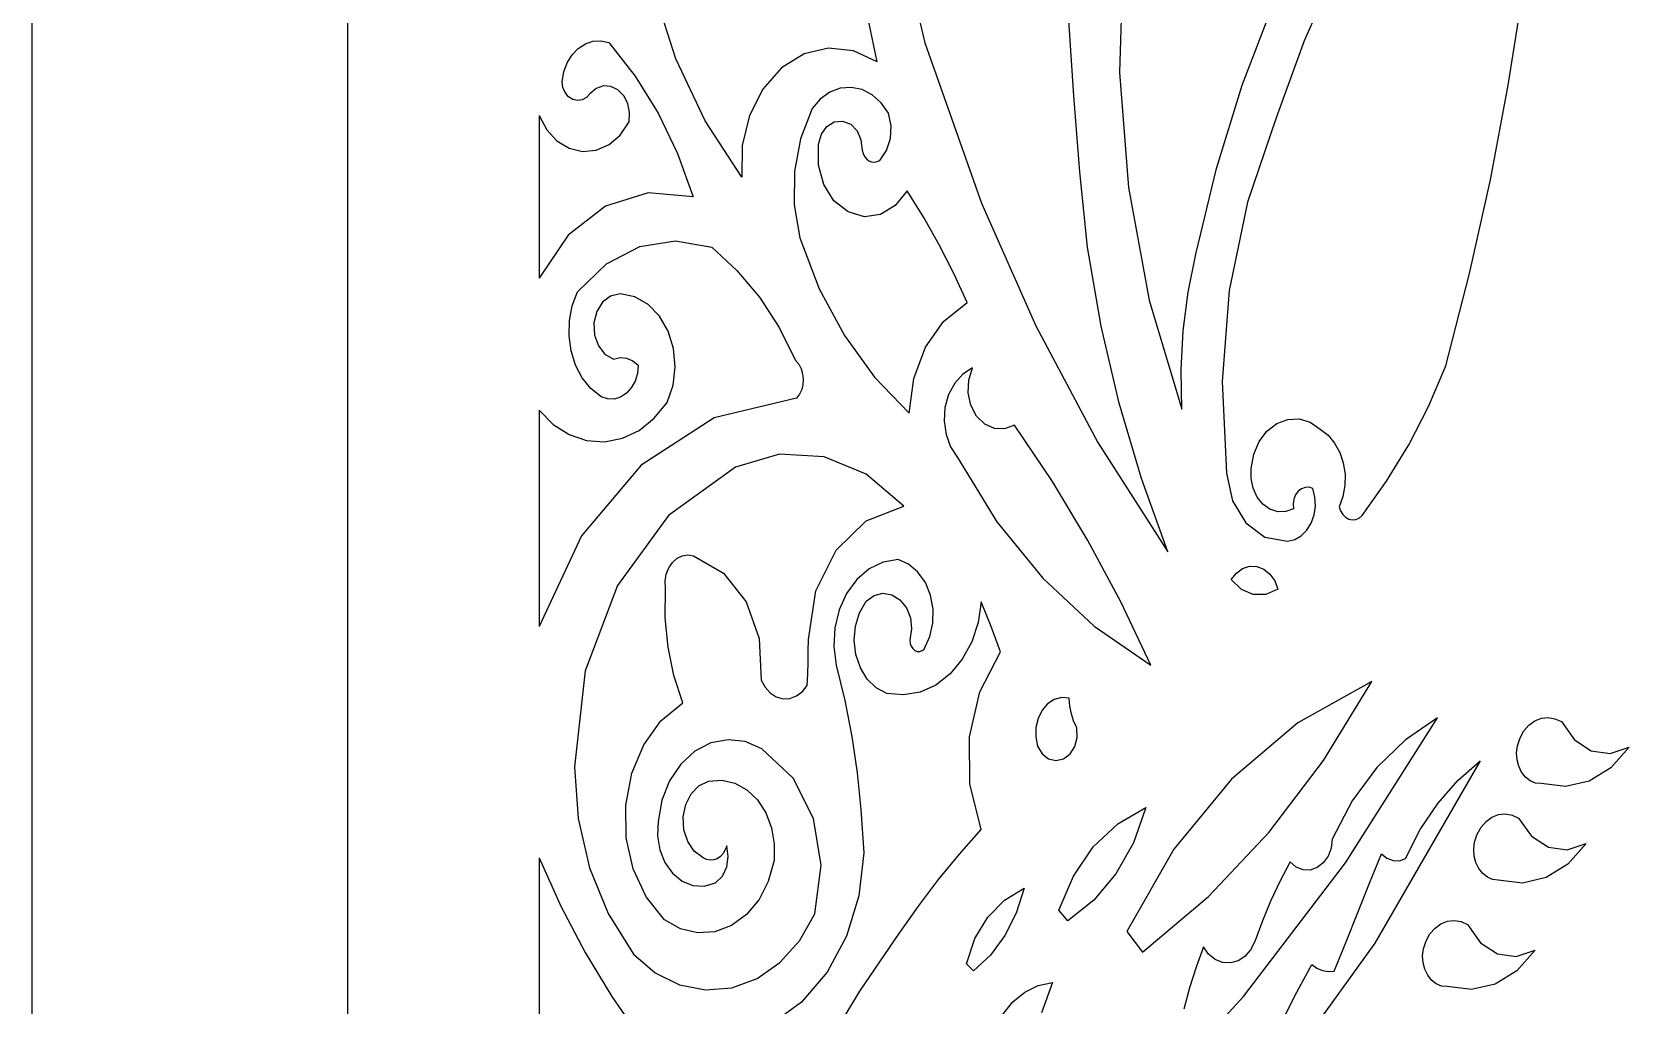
# Model space of a CAD drawing. Extents: x -250 to 250, y -180 to 180.
# Drawn here: x -250 to -189, y 46.7 to 83.9 of the extents above; entities that cross this region are included whole.
import ezdxf

# ---------------------------------------------------------------- set-up
doc = ezdxf.new("R2010")
doc.units = 0
doc.layers.get('0').update_dxf_attribs({"linetype": 'CONTINUOUS'})

msp = doc.modelspace()

# ---------------------------------------------------------------- linework, layer by layer
for p, q in [((-250.003, 180), (-250.003, -180)), ((-237.925, -159.246), (-237.925, 151.754)), ((-208.306, 86.782), (-208.434, 82.341)), ((-217.7, 82.737), (-218.5, 86.627)), ((-200.121, 86.378), (-201.371, 83.548)), ((-193.576, 81.848), (-193.004, 85.494)), ((-225.388, 82.86), (-226.212, 85.42)), ((-203.74, 81.854), (-202.558, 84.932)), ((-216.182, 84.75), (-215.873, 83.474)), ((-210.183, 81.438), (-210.375, 84.34)), ((-229.356, 83.006), (-229.122, 83.253)), ((-229.122, 83.253), (-228.851, 83.43)), ((-228.851, 83.43), (-228.559, 83.529)), ((-228.559, 83.529), (-228.257, 83.548)), ((-228.257, 83.548), (-227.956, 83.484)), ((-227.956, 83.484), (-226.944, 82.199)), ((-220.486, 83.051), (-221.354, 82.513)), ((-219.552, 83.269), (-220.486, 83.051)), ((-218.605, 83.166), (-219.552, 83.269)), ((-217.7, 82.737), (-218.605, 83.166)), ((-215.873, 83.474), (-215.444, 82.248)), ((-201.371, 83.548), (-202.44, 80.599)), ((-229.671, 82.364), (-229.541, 82.706)), ((-229.541, 82.706), (-229.356, 83.006)), ((-224.268, 80.483), (-225.388, 82.86)), ((-221.354, 82.513), (-222.072, 81.699)), ((-229.74, 81.99), (-229.671, 82.364)), ((-229.706, 81.765), (-229.74, 81.99)), ((-228.161, 81.82), (-228.433, 81.726)), ((-227.879, 81.804), (-228.161, 81.82)), ((-227.609, 81.676), (-227.879, 81.804)), ((-226.944, 82.199), (-226.065, 80.777)), ((-215.444, 82.248), (-213.703, 77.342)), ((-208.434, 82.341), (-208.096, 77.937)), ((-204.727, 78.67), (-203.74, 81.854)), ((-194.259, 78.234), (-193.576, 81.848)), ((-229.621, 81.567), (-229.706, 81.765)), ((-229.495, 81.408), (-229.621, 81.567)), ((-229.333, 81.302), (-229.495, 81.408)), ((-229.153, 81.26), (-229.333, 81.302)), ((-228.976, 81.286), (-229.153, 81.26)), ((-228.812, 81.376), (-228.976, 81.286)), ((-228.674, 81.526), (-228.812, 81.376)), ((-228.433, 81.726), (-228.674, 81.526)), ((-227.385, 81.447), (-227.609, 81.676)), ((-227.232, 81.149), (-227.385, 81.447)), ((-222.072, 81.699), (-222.579, 80.69)), ((-219.873, 81.32), (-220.182, 80.959)), ((-219.511, 81.58), (-219.873, 81.32)), ((-219.112, 81.732), (-219.511, 81.58)), ((-218.691, 81.766), (-219.112, 81.732)), ((-218.274, 81.68), (-218.691, 81.766)), ((-217.889, 81.48), (-218.274, 81.68)), ((-217.549, 81.176), (-217.889, 81.48)), ((-209.944, 78.543), (-210.183, 81.438)), ((-230.622, 80.69), (-230.328, 80.144)), ((-230.622, 80.69), (-230.622, 74.477)), ((-227.16, 80.806), (-227.232, 81.149)), ((-227.176, 80.444), (-227.16, 80.806)), ((-226.065, 80.777), (-225.326, 79.233)), ((-222.579, 80.69), (-222.852, 79.547)), ((-220.182, 80.959), (-220.63, 79.796)), ((-217.269, 80.779), (-217.549, 81.176)), ((-217.165, 80.296), (-217.269, 80.779)), ((-202.44, 80.599), (-203.547, 77.377)), ((-230.328, 80.144), (-229.937, 79.72)), ((-227.518, 79.944), (-227.176, 80.444)), ((-222.869, 78.332), (-224.268, 80.483)), ((-219.936, 79.594), (-219.826, 79.976)), ((-219.826, 79.976), (-219.618, 80.268)), ((-219.618, 80.268), (-219.339, 80.444)), ((-219.339, 80.444), (-219.017, 80.478)), ((-219.017, 80.478), (-218.709, 80.357)), ((-218.709, 80.357), (-218.467, 80.108)), ((-218.467, 80.108), (-218.315, 79.765)), ((-217.19, 79.808), (-217.165, 80.296)), ((-229.937, 79.72), (-229.472, 79.437)), ((-229.472, 79.437), (-228.956, 79.314)), ((-228.956, 79.314), (-228.433, 79.363)), ((-228.433, 79.363), (-227.945, 79.578)), ((-227.945, 79.578), (-227.518, 79.944)), ((-222.852, 79.547), (-222.869, 78.332)), ((-220.63, 79.796), (-220.86, 78.553)), ((-219.939, 78.79), (-219.936, 79.594)), ((-218.315, 79.765), (-218.274, 79.362)), ((-218.274, 79.362), (-218.238, 79.235)), ((-217.337, 79.355), (-217.19, 79.808)), ((-225.326, 79.233), (-224.735, 77.585)), ((-219.735, 78.051), (-219.939, 78.79)), ((-218.238, 79.235), (-218.18, 79.124)), ((-218.18, 79.124), (-218.104, 79.031)), ((-218.104, 79.031), (-218.012, 78.961)), ((-218.012, 78.961), (-217.909, 78.92)), ((-217.909, 78.92), (-217.803, 78.908)), ((-217.803, 78.908), (-217.698, 78.927)), ((-217.698, 78.927), (-217.598, 78.976)), ((-217.598, 78.976), (-217.337, 79.355)), ((-220.86, 78.553), (-220.87, 77.276)), ((-209.66, 75.653), (-209.944, 78.543)), ((-205.517, 75.396), (-204.727, 78.67)), ((-195.054, 74.656), (-194.259, 78.234)), ((-226.449, 77.732), (-228.078, 77.223)), ((-224.735, 77.585), (-226.449, 77.732)), ((-219.35, 77.436), (-219.735, 78.051)), ((-216.551, 77.817), (-217.005, 77.249)), ((-215.919, 76.798), (-216.551, 77.817)), ((-208.096, 77.937), (-207.299, 73.627)), ((-228.078, 77.223), (-229.507, 76.118)), ((-220.87, 77.276), (-220.654, 76.013)), ((-218.81, 77.004), (-219.35, 77.436)), ((-218.187, 76.824), (-218.81, 77.004)), ((-217.005, 77.249), (-217.567, 76.913)), ((-213.703, 77.342), (-211.638, 72.65)), ((-203.547, 77.377), (-204.24, 73.998)), ((-217.567, 76.913), (-218.187, 76.824)), ((-215.325, 75.745), (-215.919, 76.798)), ((-229.507, 76.118), (-230.622, 74.477)), ((-226.766, 75.679), (-225.402, 75.897)), ((-225.402, 75.897), (-224.018, 75.653)), ((-220.654, 76.013), (-219.908, 74.065)), ((-214.769, 74.658), (-215.325, 75.745)), ((-228.037, 75.023), (-226.766, 75.679)), ((-224.018, 75.653), (-223.056, 74.772)), ((-209.138, 72.645), (-209.66, 75.653)), ((-205.815, 73.942), (-205.517, 75.396)), ((-229.146, 73.952), (-228.037, 75.023)), ((-223.056, 74.772), (-222.196, 73.747)), ((-214.254, 73.54), (-214.769, 74.658)), ((-195.958, 71.118), (-195.054, 74.656)), ((-229.348, 73.422), (-229.146, 73.952)), ((-227.525, 73.875), (-227.886, 73.788)), ((-226.963, 73.758), (-227.525, 73.875)), ((-219.908, 74.065), (-218.95, 72.281)), ((-206.004, 72.464), (-205.815, 73.942)), ((-204.24, 73.998), (-204.51, 70.526)), ((-229.459, 72.856), (-229.348, 73.422)), ((-228.19, 73.554), (-228.411, 73.202)), ((-227.886, 73.788), (-228.19, 73.554)), ((-226.452, 73.469), (-226.963, 73.758)), ((-226.017, 73.026), (-226.452, 73.469)), ((-222.196, 73.747), (-221.446, 72.594)), ((-215.157, 72.82), (-214.254, 73.54)), ((-207.299, 73.627), (-206.05, 69.47)), ((-229.475, 72.274), (-229.459, 72.856)), ((-228.411, 73.202), (-228.522, 72.761)), ((-228.522, 72.761), (-228.5, 72.3)), ((-225.681, 72.448), (-226.017, 73.026)), ((-215.85, 71.832), (-215.157, 72.82)), ((-211.638, 72.65), (-209.26, 68.197)), ((-208.449, 69.694), (-209.138, 72.645)), ((-229.395, 71.694), (-229.475, 72.274)), ((-228.5, 72.3), (-228.354, 71.891)), ((-225.475, 71.781), (-225.681, 72.448)), ((-221.446, 72.594), (-220.818, 71.324)), ((-218.95, 72.281), (-217.799, 70.689)), ((-206.082, 70.97), (-206.004, 72.464)), ((-229.222, 71.148), (-229.395, 71.694)), ((-228.354, 71.891), (-228.105, 71.571)), ((-228.105, 71.571), (-227.771, 71.376)), ((-227.771, 71.376), (-227.523, 71.438)), ((-227.523, 71.438), (-227.275, 71.418)), ((-225.413, 71.081), (-225.475, 71.781)), ((-216.3, 70.641), (-215.85, 71.832)), ((-228.966, 70.662), (-229.222, 71.148)), ((-227.275, 71.418), (-227.039, 71.319)), ((-227.039, 71.319), (-226.828, 71.144)), ((-226.86, 70.829), (-226.95, 70.538)), ((-226.828, 71.144), (-226.86, 70.829)), ((-225.495, 70.384), (-225.413, 71.081)), ((-220.818, 71.324), (-220.697, 71.183)), ((-220.697, 71.183), (-220.605, 71.013)), ((-220.605, 71.013), (-220.545, 70.821)), ((-220.545, 70.821), (-220.521, 70.616)), ((-214.049, 71.041), (-214.424, 70.803)), ((-214.193, 70.576), (-214.049, 71.041)), ((-206.05, 69.47), (-206.082, 70.97)), ((-196.623, 69.574), (-195.958, 71.118)), ((-228.637, 70.253), (-228.966, 70.662)), ((-228.243, 69.933), (-228.637, 70.253)), ((-227.093, 70.282), (-227.283, 70.073)), ((-226.95, 70.538), (-227.093, 70.282)), ((-225.72, 69.727), (-225.495, 70.384)), ((-220.582, 70.212), (-220.664, 70.034)), ((-220.533, 70.408), (-220.582, 70.212)), ((-220.521, 70.616), (-220.533, 70.408)), ((-217.799, 70.689), (-216.47, 69.315)), ((-216.47, 69.315), (-216.3, 70.641)), ((-214.734, 70.46), (-214.965, 70.029)), ((-214.424, 70.803), (-214.734, 70.46)), ((-214.213, 70.09), (-214.193, 70.576)), ((-204.51, 70.526), (-204.347, 67.022)), ((-227.998, 69.856), (-228.243, 69.933)), ((-227.749, 69.854), (-227.998, 69.856)), ((-227.507, 69.927), (-227.749, 69.854)), ((-227.283, 70.073), (-227.507, 69.927)), ((-226.215, 69.118), (-225.72, 69.727)), ((-220.777, 69.882), (-223.922, 69.129)), ((-220.664, 70.034), (-220.777, 69.882)), ((-214.965, 70.029), (-215.104, 69.531)), ((-214.112, 69.62), (-214.213, 70.09)), ((-213.894, 69.203), (-214.112, 69.62)), ((-207.597, 66.811), (-208.449, 69.694)), ((-230.622, 69.429), (-230.083, 68.883)), ((-230.622, 69.429), (-230.622, 61.157)), ((-226.793, 68.656), (-226.215, 69.118)), ((-223.922, 69.129), (-226.717, 67.33)), ((-215.104, 69.531), (-215.137, 69.005)), ((-215.137, 69.005), (-215.063, 68.494)), ((-213.582, 68.894), (-213.894, 69.203)), ((-202.427, 68.918), (-202.004, 69.077)), ((-202.004, 69.077), (-201.569, 69.091)), ((-201.569, 69.091), (-201.146, 68.963)), ((-197.381, 68.102), (-196.623, 69.574)), ((-230.083, 68.883), (-229.472, 68.493)), ((-229.472, 68.493), (-228.811, 68.268)), ((-227.434, 68.352), (-226.793, 68.656)), ((-215.063, 68.494), (-214.89, 68.022)), ((-213.218, 68.728), (-213.582, 68.894)), ((-212.83, 68.711), (-213.218, 68.728)), ((-212.449, 68.851), (-212.83, 68.711)), ((-210.997, 66.697), (-212.449, 68.851)), ((-203.1, 68.226), (-202.803, 68.625)), ((-202.803, 68.625), (-202.427, 68.918)), ((-201.146, 68.963), (-200.758, 68.697)), ((-200.758, 68.697), (-200.462, 68.468)), ((-200.462, 68.468), (-200.212, 68.171)), ((-228.811, 68.268), (-228.119, 68.22)), ((-228.119, 68.22), (-227.434, 68.352)), ((-214.89, 68.022), (-214.623, 67.615)), ((-209.26, 68.197), (-206.583, 64.008)), ((-203.305, 67.744), (-203.1, 68.226)), ((-200.212, 68.171), (-200.016, 67.816)), ((-200.016, 67.816), (-199.88, 67.413)), ((-198.227, 66.708), (-197.381, 68.102)), ((-226.717, 67.33), (-229.003, 64.626)), ((-223.115, 67.254), (-225.668, 65.4)), ((-221.427, 67.747), (-223.115, 67.254)), ((-219.727, 67.648), (-221.427, 67.747)), ((-218.111, 66.978), (-219.727, 67.648)), ((-214.623, 67.615), (-213.12, 65.162)), ((-203.407, 66.812), (-203.404, 67.202)), ((-203.404, 67.202), (-203.305, 67.744)), ((-199.88, 67.413), (-199.814, 66.985)), ((-216.675, 65.76), (-218.111, 66.978)), ((-209.642, 64.446), (-210.997, 66.697)), ((-206.583, 64.008), (-207.597, 66.811)), ((-204.347, 67.022), (-204.12, 65.96)), ((-203.329, 66.44), (-203.407, 66.812)), ((-199.82, 66.553), (-199.896, 66.131)), ((-199.814, 66.985), (-199.82, 66.553)), ((-199.158, 65.399), (-198.227, 66.708)), ((-204.12, 65.96), (-203.605, 65.117)), ((-203.176, 66.107), (-203.329, 66.44)), ((-202.956, 65.831), (-203.176, 66.107)), ((-201.768, 66.024), (-201.796, 65.844)), ((-201.703, 66.189), (-201.768, 66.024)), ((-201.603, 66.328), (-201.703, 66.189)), ((-201.476, 66.426), (-201.603, 66.328)), ((-201.335, 66.477), (-201.476, 66.426)), ((-201.189, 66.479), (-201.335, 66.477)), ((-201.045, 66.43), (-201.189, 66.479)), ((-200.965, 66.099), (-201.045, 66.43)), ((-200.949, 65.76), (-200.965, 66.099)), ((-199.896, 66.131), (-200.04, 65.734)), ((-225.668, 65.4), (-227.62, 62.731)), ((-218.114, 65.203), (-216.675, 65.76)), ((-202.685, 65.638), (-202.956, 65.831)), ((-202.388, 65.543), (-202.685, 65.638)), ((-202.082, 65.549), (-202.388, 65.543)), ((-201.783, 65.657), (-202.082, 65.549)), ((-201.796, 65.844), (-201.783, 65.657)), ((-201.111, 65.11), (-200.998, 65.425)), ((-200.998, 65.425), (-200.949, 65.76)), ((-200.04, 65.734), (-199.986, 65.575)), ((-199.986, 65.575), (-199.904, 65.44)), ((-199.904, 65.44), (-199.798, 65.334)), ((-199.798, 65.334), (-199.672, 65.264)), ((-199.273, 65.304), (-199.158, 65.399)), ((-219.267, 64.076), (-218.114, 65.203)), ((-213.12, 65.162), (-211.37, 63.003)), ((-203.605, 65.117), (-202.876, 64.576)), ((-201.493, 64.627), (-201.28, 64.838)), ((-201.28, 64.838), (-201.111, 65.11)), ((-199.672, 65.264), (-199.536, 65.234)), ((-199.536, 65.234), (-199.401, 65.248)), ((-199.401, 65.248), (-199.273, 65.304)), ((-229.003, 64.626), (-230.622, 61.157)), ((-208.389, 62.106), (-209.642, 64.446)), ((-202.876, 64.576), (-202.009, 64.42)), ((-202.009, 64.42), (-201.739, 64.486)), ((-201.739, 64.486), (-201.493, 64.627)), ((-225.665, 63.4), (-225.525, 63.611)), ((-225.525, 63.611), (-225.346, 63.769)), ((-225.346, 63.769), (-225.145, 63.865)), ((-225.145, 63.865), (-224.931, 63.894)), ((-224.931, 63.894), (-224.715, 63.854)), ((-224.715, 63.854), (-223.566, 63.196)), ((-220.037, 62.516), (-219.267, 64.076)), ((-217.471, 63.619), (-218.001, 63.357)), ((-216.9, 63.725), (-217.471, 63.619)), ((-216.493, 63.54), (-216.9, 63.725)), ((-216.139, 63.239), (-216.493, 63.54)), ((-225.797, 62.891), (-225.757, 63.156)), ((-225.782, 62.617), (-225.797, 62.891)), ((-225.757, 63.156), (-225.665, 63.4)), ((-223.566, 63.196), (-222.705, 62.101)), ((-218.471, 62.954), (-218.863, 62.423)), ((-218.001, 63.357), (-218.471, 62.954)), ((-215.855, 62.838), (-216.139, 63.239)), ((-211.37, 63.003), (-209.401, 61.166)), ((-204.163, 62.952), (-203.967, 63.202)), ((-203.773, 62.576), (-204.163, 62.952)), ((-203.967, 63.202), (-203.729, 63.374)), ((-203.729, 63.374), (-203.463, 63.46)), ((-203.463, 63.46), (-203.183, 63.452)), ((-203.183, 63.452), (-202.916, 63.35)), ((-202.916, 63.35), (-202.685, 63.163)), ((-202.685, 63.163), (-202.501, 62.906)), ((-202.501, 62.906), (-202.378, 62.591)), ((-227.62, 62.731), (-228.858, 59.458)), ((-225.794, 61.488), (-225.782, 62.617)), ((-220.326, 60.659), (-220.037, 62.516)), ((-218.863, 62.423), (-219.148, 61.793)), ((-218.111, 62.128), (-217.808, 62.345)), ((-217.808, 62.345), (-217.474, 62.427)), ((-217.474, 62.427), (-217.137, 62.372)), ((-217.137, 62.372), (-216.824, 62.179)), ((-215.655, 62.355), (-215.855, 62.838)), ((-215.557, 61.825), (-215.655, 62.355)), ((-203.32, 62.385), (-203.773, 62.576)), ((-202.841, 62.387), (-203.32, 62.385)), ((-202.378, 62.591), (-202.841, 62.387)), ((-222.705, 62.101), (-222.203, 60.697)), ((-219.148, 61.793), (-219.312, 61.109)), ((-218.523, 61.173), (-218.368, 61.68)), ((-218.368, 61.68), (-218.111, 62.128)), ((-216.824, 62.179), (-216.578, 61.869)), ((-216.578, 61.869), (-216.428, 61.486)), ((-215.567, 61.288), (-215.557, 61.825)), ((-213.721, 62.102), (-213.839, 61.306)), ((-213.529, 61.63), (-213.721, 62.102)), ((-207.239, 59.68), (-208.389, 62.106)), ((-225.687, 60.372), (-225.794, 61.488)), ((-219.312, 61.109), (-219.35, 60.395)), ((-218.573, 60.634), (-218.523, 61.173)), ((-216.382, 61.063), (-216.449, 60.633)), ((-216.428, 61.486), (-216.382, 61.063)), ((-215.68, 60.771), (-215.567, 61.288)), ((-213.839, 61.306), (-214.083, 60.567)), ((-213.341, 61.155), (-213.529, 61.63)), ((-213.159, 60.677), (-213.341, 61.155)), ((-209.401, 61.166), (-207.239, 59.68)), ((-222.203, 60.697), (-222.131, 59.113)), ((-220.33, 60.221), (-220.326, 60.659)), ((-218.511, 60.088), (-218.573, 60.634)), ((-216.449, 60.633), (-216.436, 60.513)), ((-216.436, 60.513), (-216.398, 60.404)), ((-215.895, 60.298), (-215.68, 60.771)), ((-214.083, 60.567), (-214.443, 59.906)), ((-212.982, 60.195), (-213.159, 60.677)), ((-225.463, 59.284), (-225.687, 60.372)), ((-220.338, 59.783), (-220.33, 60.221)), ((-219.35, 60.395), (-219.259, 59.68)), ((-218.34, 59.579), (-218.511, 60.088)), ((-216.398, 60.404), (-216.337, 60.313)), ((-216.337, 60.313), (-216.256, 60.245)), ((-216.256, 60.245), (-216.164, 60.209)), ((-216.164, 60.209), (-216.07, 60.206)), ((-216.07, 60.206), (-215.978, 60.236)), ((-215.978, 60.236), (-215.895, 60.298)), ((-214.443, 59.906), (-214.909, 59.346)), ((-213.774, 58.658), (-212.982, 60.195)), ((-228.858, 59.458), (-229.269, 55.79)), ((-225.126, 58.238), (-225.463, 59.284)), ((-220.367, 58.907), (-220.35, 59.345)), ((-220.35, 59.345), (-220.338, 59.783)), ((-219.259, 59.68), (-218.93, 58.329)), ((-218.076, 59.149), (-218.34, 59.579)), ((-214.909, 59.346), (-215.457, 58.921)), ((-222.131, 59.113), (-221.982, 58.837)), ((-221.982, 58.837), (-221.786, 58.62)), ((-221.786, 58.62), (-221.554, 58.47)), ((-220.778, 58.502), (-220.554, 58.67)), ((-220.554, 58.67), (-220.367, 58.907)), ((-217.735, 58.815), (-218.076, 59.149)), ((-217.331, 58.598), (-217.735, 58.815)), ((-216.057, 58.651), (-216.688, 58.541)), ((-215.457, 58.921), (-216.057, 58.651)), ((-214.169, 56.935), (-213.774, 58.658)), ((-198.789, 59.061), (-201.619, 57.482)), ((-200.635, 56.031), (-198.789, 59.061)), ((-225.96, 57.552), (-225.126, 58.238)), ((-221.554, 58.47), (-221.294, 58.397)), ((-221.294, 58.397), (-221.029, 58.409)), ((-221.029, 58.409), (-220.778, 58.502)), ((-218.93, 58.329), (-218.662, 56.957)), ((-216.688, 58.541), (-217.331, 58.598)), ((-211.18, 58.2), (-211.394, 57.954)), ((-210.926, 58.364), (-211.18, 58.2)), ((-210.647, 58.439), (-210.926, 58.364)), ((-210.357, 58.418), (-210.647, 58.439)), ((-210.332, 58.118), (-210.357, 58.418)), ((-210.275, 57.826), (-210.332, 58.118)), ((-226.62, 56.64), (-225.96, 57.552)), ((-211.547, 57.644), (-211.629, 57.301)), ((-211.394, 57.954), (-211.547, 57.644)), ((-210.188, 57.547), (-210.275, 57.826)), ((-210.07, 57.284), (-210.188, 57.547)), ((-201.619, 57.482), (-204.158, 55.322)), ((-199.801, 52.126), (-196.286, 57.671)), ((-196.286, 57.671), (-197.507, 56.831)), ((-192.976, 57.167), (-192.784, 57.388)), ((-192.784, 57.388), (-192.557, 57.553)), ((-192.557, 57.553), (-192.306, 57.652)), ((-192.306, 57.652), (-192.047, 57.679)), ((-192.047, 57.679), (-191.789, 57.635)), ((-191.789, 57.635), (-191.542, 57.521)), ((-191.542, 57.521), (-191.044, 56.822)), ((-223.398, 56.831), (-224.049, 56.708)), ((-222.742, 56.757), (-223.398, 56.831)), ((-218.662, 56.957), (-218.457, 55.569)), ((-214.156, 55.141), (-214.169, 56.935)), ((-211.629, 57.301), (-211.637, 56.943)), ((-211.637, 56.943), (-211.567, 56.589)), ((-210.139, 56.57), (-210.053, 56.913)), ((-210.053, 56.913), (-210.07, 57.284)), ((-197.507, 56.831), (-198.597, 55.763)), ((-193.224, 56.593), (-193.124, 56.899)), ((-193.124, 56.899), (-192.976, 57.167)), ((-191.044, 56.822), (-190.4, 56.408)), ((-227.078, 55.551), (-226.62, 56.64)), ((-224.667, 56.39), (-225.206, 55.895)), ((-224.049, 56.708), (-224.667, 56.39)), ((-222.11, 56.486), (-222.742, 56.757)), ((-220.91, 55.36), (-222.11, 56.486)), ((-211.567, 56.589), (-211.388, 56.293)), ((-211.388, 56.293), (-211.144, 56.103)), ((-210.571, 56.095), (-210.317, 56.286)), ((-210.317, 56.286), (-210.139, 56.57)), ((-193.256, 56.329), (-193.224, 56.593)), ((-193.239, 56.066), (-193.256, 56.329)), ((-190.4, 56.408), (-189.68, 56.306)), ((-189.68, 56.306), (-188.958, 56.542)), ((-188.958, 56.542), (-189.655, 55.753)), ((-229.269, 55.79), (-229.123, 53.82)), ((-225.206, 55.895), (-225.63, 55.263)), ((-218.457, 55.569), (-218.316, 54.167)), ((-211.144, 56.103), (-210.863, 56.032)), ((-210.863, 56.032), (-210.571, 56.095)), ((-202.724, 53.281), (-200.635, 56.031)), ((-198.597, 55.763), (-199.537, 54.49)), ((-194.646, 56.022), (-198.674, 49.058)), ((-195.502, 55.273), (-194.646, 56.022)), ((-193.174, 55.815), (-193.239, 56.066)), ((-193.063, 55.586), (-193.174, 55.815)), ((-192.912, 55.396), (-193.063, 55.586)), ((-189.655, 55.753), (-190.482, 55.244)), ((-227.308, 54.333), (-227.078, 55.551)), ((-225.63, 55.263), (-225.923, 54.522)), ((-224.808, 54.765), (-224.51, 55.072)), ((-224.51, 55.072), (-224.141, 55.249)), ((-224.141, 55.249), (-223.633, 55.283)), ((-223.633, 55.283), (-223.139, 55.168)), ((-223.139, 55.168), (-222.68, 54.914)), ((-220.134, 53.817), (-220.91, 55.36)), ((-213.721, 53.394), (-214.156, 55.141)), ((-204.158, 55.322), (-206.353, 52.642)), ((-196.269, 54.392), (-195.502, 55.273)), ((-192.733, 55.258), (-192.912, 55.396)), ((-192.534, 55.174), (-192.733, 55.258)), ((-192.322, 55.151), (-192.534, 55.174)), ((-191.388, 55.036), (-192.322, 55.151)), ((-190.482, 55.244), (-191.388, 55.036)), ((-227.286, 53.082), (-227.308, 54.333)), ((-225.923, 54.522), (-226.069, 53.703)), ((-225.113, 53.877), (-225.016, 54.357)), ((-225.016, 54.357), (-224.808, 54.765)), ((-222.68, 54.914), (-222.275, 54.527)), ((-222.275, 54.527), (-221.954, 54.032)), ((-199.537, 54.49), (-200.307, 53.034)), ((-196.937, 53.393), (-196.269, 54.392)), ((-229.123, 53.82), (-228.688, 51.937)), ((-225.084, 53.382), (-225.113, 53.877)), ((-221.954, 54.032), (-221.736, 53.464)), ((-219.839, 52.031), (-220.134, 53.817)), ((-218.316, 54.167), (-218.207, 52.501)), ((-208.502, 53.619), (-207.424, 54.245)), ((-207.424, 54.245), (-207.904, 52.892)), ((-194.425, 53.704), (-194.197, 53.869)), ((-194.197, 53.869), (-193.946, 53.968)), ((-193.946, 53.968), (-193.687, 53.995)), ((-193.687, 53.995), (-193.43, 53.951)), ((-193.43, 53.951), (-193.183, 53.837)), ((-193.183, 53.837), (-192.685, 53.138)), ((-226.069, 53.703), (-226.095, 53.152)), ((-226.095, 53.152), (-226.007, 52.62)), ((-224.936, 52.935), (-225.084, 53.382)), ((-221.736, 53.464), (-221.629, 52.848)), ((-214.548, 52.456), (-213.721, 53.394)), ((-209.436, 52.731), (-208.502, 53.619)), ((-205.037, 50.833), (-202.724, 53.281)), ((-197.497, 52.287), (-196.937, 53.393)), ((-194.865, 52.91), (-194.765, 53.215)), ((-194.765, 53.215), (-194.616, 53.483)), ((-194.616, 53.483), (-194.425, 53.704)), ((-192.685, 53.138), (-192.04, 52.724)), ((-227.018, 51.896), (-227.286, 53.082)), ((-226.007, 52.62), (-225.812, 52.135)), ((-224.685, 52.568), (-224.936, 52.935)), ((-224.346, 52.313), (-224.685, 52.568)), ((-223.501, 52.617), (-223.583, 52.478)), ((-223.444, 52.776), (-223.501, 52.617)), ((-223.386, 52.364), (-223.444, 52.776)), ((-221.629, 52.848), (-221.639, 52.209)), ((-218.207, 52.501), (-218.395, 50.867)), ((-210.197, 51.618), (-209.436, 52.731)), ((-207.904, 52.892), (-208.578, 51.698)), ((-206.353, 52.642), (-208.149, 49.501)), ((-200.348, 52.689), (-200.463, 52.38)), ((-200.307, 53.034), (-200.348, 52.689)), ((-194.897, 52.645), (-194.865, 52.91)), ((-194.88, 52.382), (-194.897, 52.645)), ((-192.04, 52.724), (-191.321, 52.622)), ((-191.321, 52.622), (-190.598, 52.858)), ((-190.598, 52.858), (-191.295, 52.069)), ((-230.622, 52.321), (-229.789, 50.471)), ((-230.622, 52.321), (-230.622, 37.651)), ((-228.688, 51.937), (-227.979, 50.19)), ((-226.524, 50.831), (-227.018, 51.896)), ((-225.812, 52.135), (-225.518, 51.725)), ((-224.216, 52.249), (-224.346, 52.313)), ((-224.08, 52.222), (-224.216, 52.249)), ((-223.943, 52.233), (-224.08, 52.222)), ((-223.809, 52.281), (-223.943, 52.233)), ((-223.687, 52.365), (-223.809, 52.281)), ((-223.583, 52.478), (-223.687, 52.365)), ((-223.613, 51.618), (-223.446, 51.966)), ((-223.446, 51.966), (-223.386, 52.364)), ((-221.639, 52.209), (-221.857, 51.416)), ((-220.08, 50.174), (-219.839, 52.031)), ((-215.347, 51.481), (-214.548, 52.456)), ((-203.697, 47.02), (-199.801, 52.126)), ((-201.906, 52.158), (-202.297, 51.435)), ((-201.677, 51.961), (-201.906, 52.158)), ((-201.418, 51.857), (-201.677, 51.961)), ((-200.879, 51.941), (-201.147, 51.849)), ((-200.644, 52.125), (-200.879, 51.941)), ((-200.463, 52.38), (-200.644, 52.125)), ((-198.873, 51.348), (-198.42, 52.467)), ((-198.42, 52.467), (-198.211, 52.299)), ((-198.211, 52.299), (-197.979, 52.211)), ((-197.979, 52.211), (-197.736, 52.206)), ((-197.736, 52.206), (-197.497, 52.287)), ((-194.815, 52.131), (-194.88, 52.382)), ((-194.703, 51.902), (-194.815, 52.131)), ((-194.553, 51.713), (-194.703, 51.902)), ((-191.295, 52.069), (-192.123, 51.56)), ((-225.518, 51.725), (-225.148, 51.426)), ((-225.148, 51.426), (-224.736, 51.262)), ((-224.303, 51.238), (-223.874, 51.359)), ((-223.874, 51.359), (-223.613, 51.618)), ((-221.857, 51.416), (-222.213, 50.719)), ((-216.118, 50.471), (-215.347, 51.481)), ((-210.757, 50.317), (-210.197, 51.618)), ((-208.578, 51.698), (-209.421, 50.693)), ((-202.297, 51.435), (-202.653, 50.687)), ((-201.147, 51.849), (-201.418, 51.857)), ((-199.325, 50.228), (-198.873, 51.348)), ((-194.374, 51.574), (-194.553, 51.713)), ((-194.175, 51.49), (-194.374, 51.574)), ((-193.962, 51.467), (-194.175, 51.49)), ((-193.029, 51.352), (-193.962, 51.467)), ((-192.123, 51.56), (-193.029, 51.352)), ((-225.823, 49.942), (-226.524, 50.831)), ((-224.736, 51.262), (-224.303, 51.238)), ((-222.213, 50.719), (-222.688, 50.145)), ((-218.395, 50.867), (-218.868, 49.327)), ((-213.471, 50.048), (-212.836, 50.703)), ((-212.836, 50.703), (-212.08, 51.153)), ((-212.08, 51.153), (-212.381, 50.199)), ((-209.421, 50.693), (-210.41, 49.908)), ((-207.553, 48.71), (-205.037, 50.833)), ((-202.653, 50.687), (-202.974, 49.913)), ((-229.789, 50.471), (-228.86, 48.699)), ((-227.979, 50.19), (-227.013, 48.628)), ((-222.688, 50.145), (-223.266, 49.723)), ((-220.671, 49.147), (-220.08, 50.174)), ((-216.859, 49.426), (-216.118, 50.471)), ((-212.381, 50.199), (-212.813, 49.342)), ((-210.41, 49.908), (-210.757, 50.317)), ((-199.776, 49.106), (-199.325, 50.228)), ((-225.214, 49.597), (-225.823, 49.942)), ((-224.566, 49.444), (-225.214, 49.597)), ((-223.907, 49.485), (-224.566, 49.444)), ((-223.266, 49.723), (-223.907, 49.485)), ((-213.963, 49.226), (-213.471, 50.048)), ((-208.149, 49.501), (-207.553, 48.71)), ((-202.974, 49.913), (-203.26, 49.118)), ((-196.567, 49.408), (-196.375, 49.629)), ((-196.375, 49.629), (-196.148, 49.794)), ((-196.148, 49.794), (-195.897, 49.893)), ((-195.897, 49.893), (-195.638, 49.92)), ((-195.638, 49.92), (-195.38, 49.876)), ((-195.38, 49.876), (-195.133, 49.761)), ((-195.133, 49.761), (-194.635, 49.063)), ((-221.417, 48.317), (-220.671, 49.147)), ((-218.868, 49.327), (-219.612, 47.941)), ((-218.365, 47.222), (-216.859, 49.426)), ((-214.286, 48.269), (-213.963, 49.226)), ((-212.813, 49.342), (-213.363, 48.601)), ((-205.229, 48.912), (-205.507, 48.133)), ((-205.028, 48.632), (-205.229, 48.912)), ((-203.26, 49.118), (-203.422, 48.8)), ((-198.674, 49.058), (-203.258, 42.691)), ((-200.225, 47.984), (-199.776, 49.106)), ((-196.815, 48.834), (-196.715, 49.14)), ((-196.715, 49.14), (-196.567, 49.408)), ((-194.635, 49.063), (-193.991, 48.649)), ((-228.86, 48.699), (-227.837, 47.009)), ((-227.013, 48.628), (-226.177, 47.919)), ((-222.289, 47.709), (-221.417, 48.317)), ((-214.016, 47.997), (-214.286, 48.269)), ((-213.363, 48.601), (-214.016, 47.997)), ((-204.779, 48.43), (-205.028, 48.632)), ((-204.498, 48.316), (-204.779, 48.43)), ((-204.197, 48.298), (-204.498, 48.316)), ((-203.903, 48.378), (-204.197, 48.298)), ((-203.641, 48.55), (-203.903, 48.378)), ((-203.422, 48.8), (-203.641, 48.55)), ((-201.654, 47.179), (-201.086, 48.242)), ((-201.086, 48.242), (-200.888, 48.103)), ((-196.847, 48.57), (-196.815, 48.834)), ((-196.83, 48.306), (-196.847, 48.57)), ((-196.765, 48.055), (-196.83, 48.306)), ((-193.991, 48.649), (-193.272, 48.546)), ((-193.272, 48.546), (-192.549, 48.783)), ((-192.549, 48.783), (-193.246, 47.994)), ((-226.177, 47.919), (-225.248, 47.462)), ((-223.256, 47.351), (-222.289, 47.709)), ((-219.612, 47.941), (-220.585, 46.801)), ((-205.507, 48.133), (-205.757, 47.34)), ((-200.888, 48.103), (-200.674, 48.012)), ((-200.674, 48.012), (-200.451, 47.972)), ((-200.451, 47.972), (-200.225, 47.984)), ((-196.654, 47.827), (-196.765, 48.055)), ((-196.503, 47.637), (-196.654, 47.827)), ((-196.325, 47.498), (-196.503, 47.637)), ((-193.246, 47.994), (-194.073, 47.485)), ((-227.837, 47.009), (-226.725, 45.408)), ((-225.248, 47.462), (-224.263, 47.269)), ((-224.263, 47.269), (-223.256, 47.351)), ((-219.758, 44.906), (-218.365, 47.222)), ((-212.511, 46.807), (-212.05, 47.18)), ((-212.05, 47.18), (-211.539, 47.43)), ((-211.539, 47.43), (-210.993, 47.546)), ((-210.993, 47.546), (-211.416, 46.395)), ((-207.949, 42.383), (-203.697, 47.02)), ((-205.757, 47.34), (-205.979, 46.535)), ((-202.205, 46.103), (-201.654, 47.179)), ((-196.125, 47.415), (-196.325, 47.498)), ((-195.913, 47.391), (-196.125, 47.415)), ((-194.979, 47.277), (-195.913, 47.391)), ((-194.073, 47.485), (-194.979, 47.277)), ((-220.585, 46.801), (-221.723, 45.973)), ((-212.906, 46.32), (-212.511, 46.807))]:
    msp.add_line(p, q)

doc.saveas('drawing.dxf')
